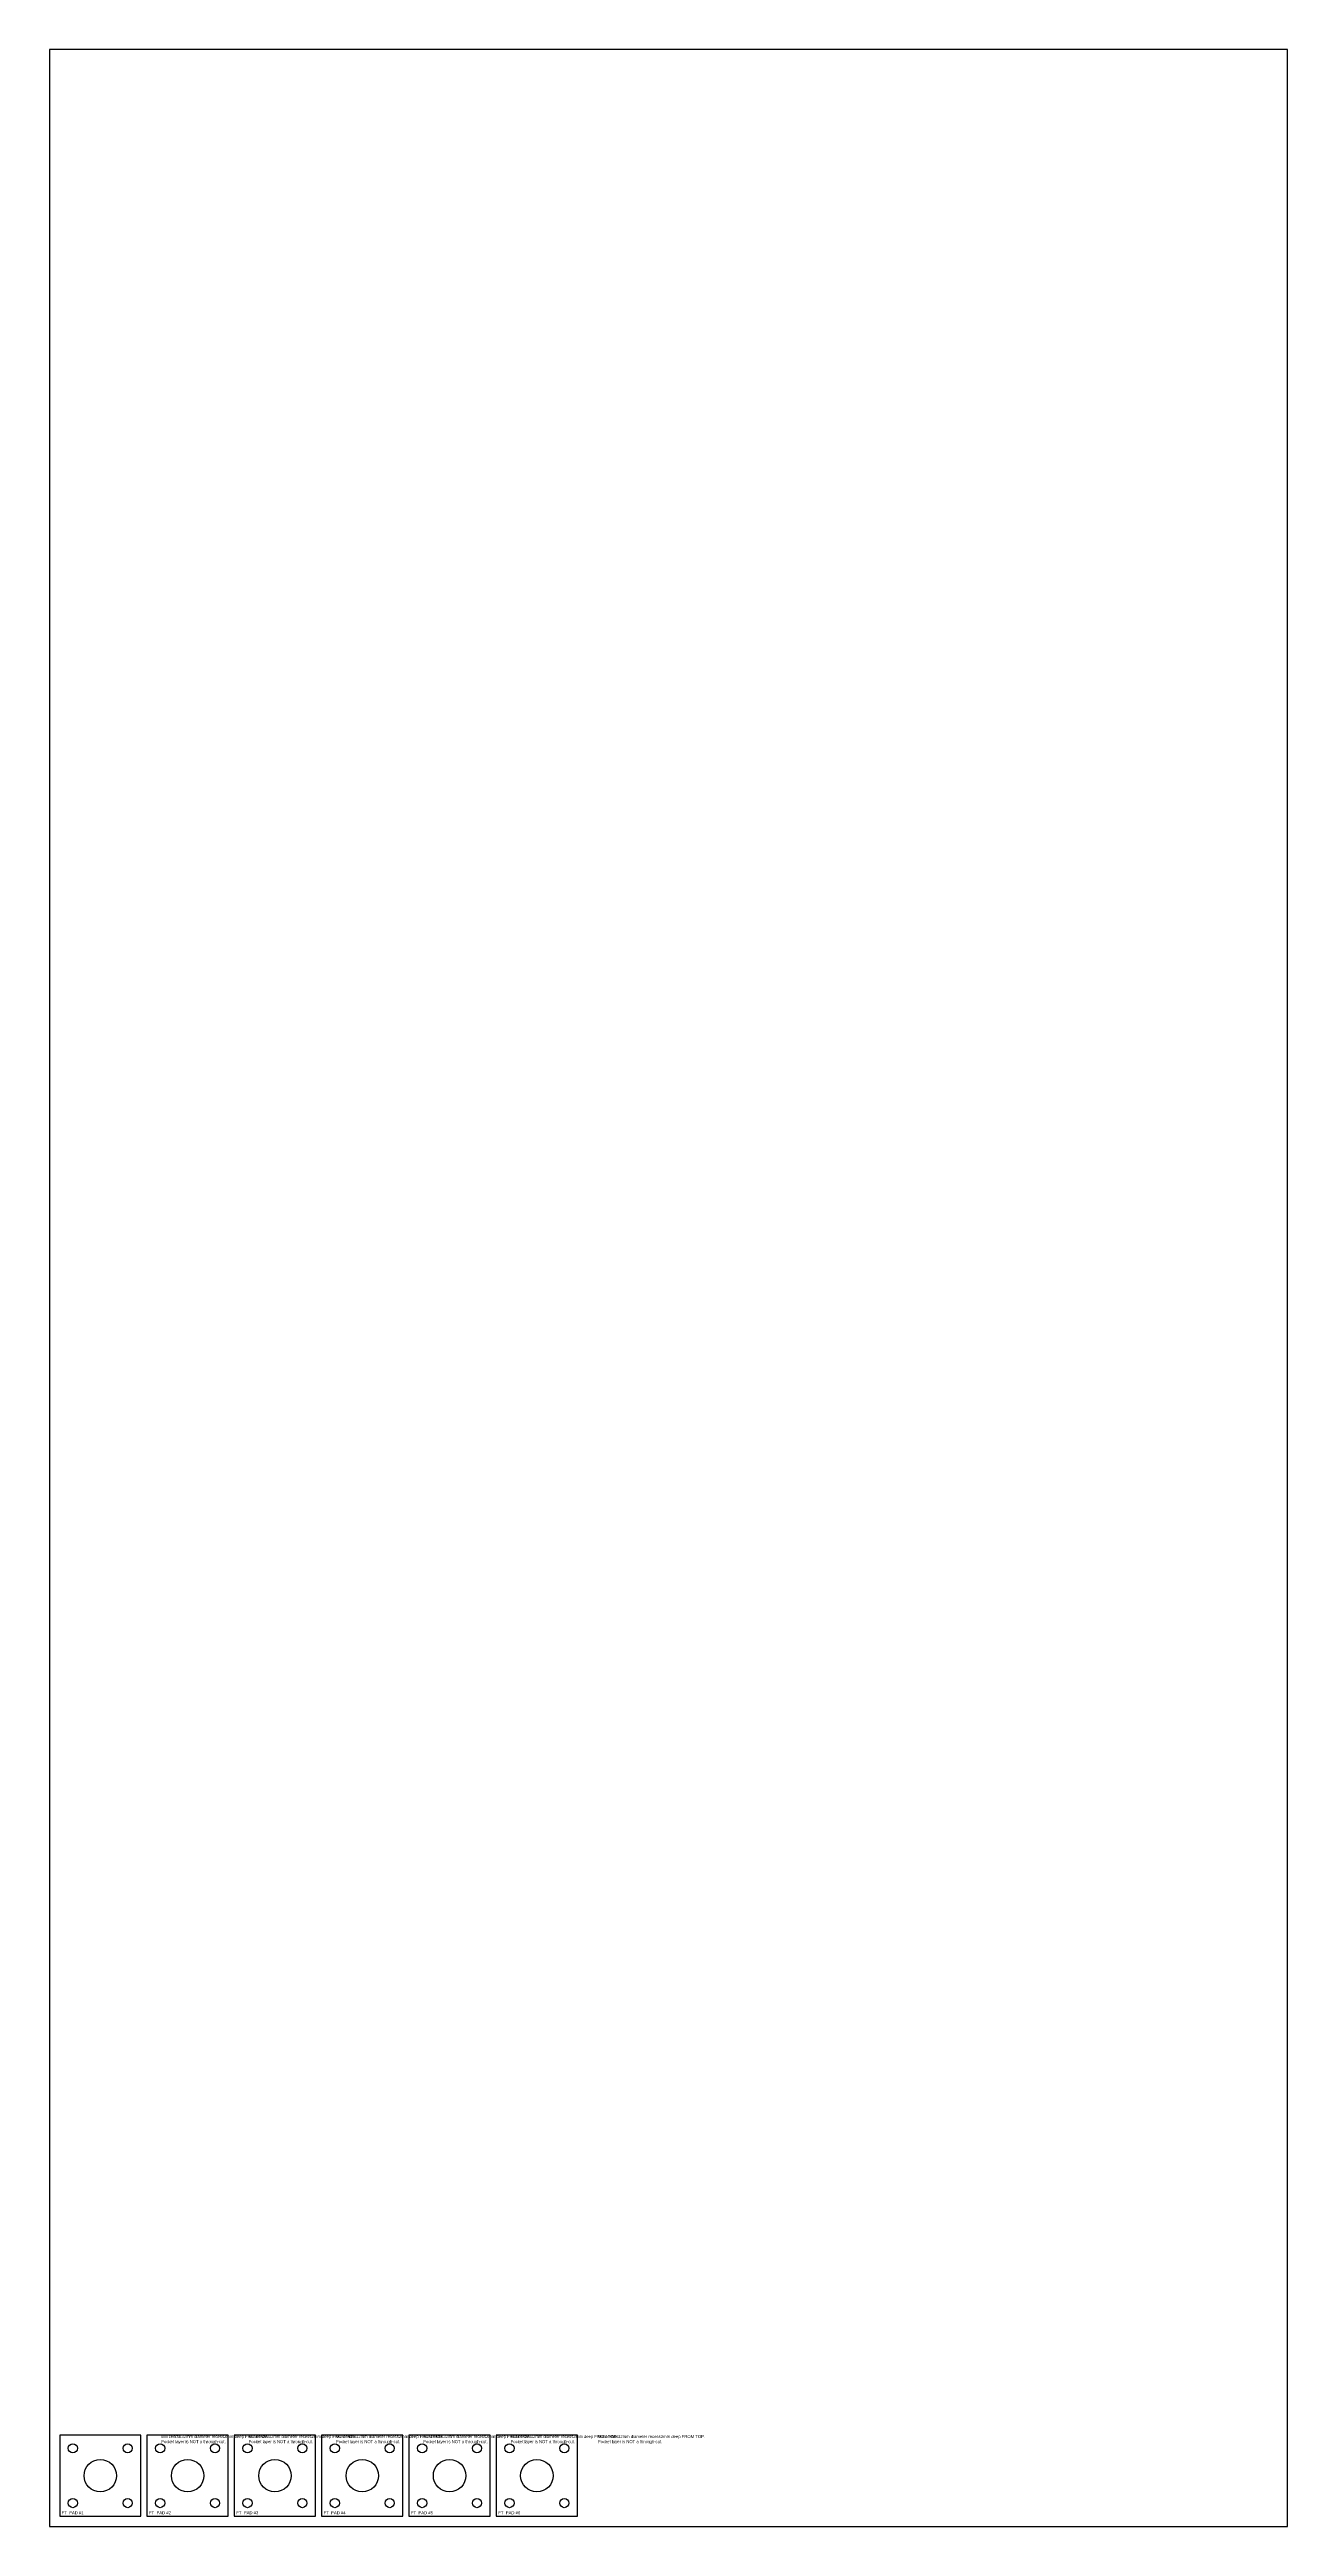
# Model space of a CAD drawing. Header units: millimetres. Extents: x 0 to 1219, y 0 to 2438.
import ezdxf

# ---------------------------------------------------------------- set-up
doc = ezdxf.new("R2010")
doc.units = ezdxf.units.MM
for name, color, linetype in [('CUT_HOLES', 7, 'Continuous'), ('CUT_OUTER', 7, 'Continuous'), ('MACHINING_NOTES', 7, 'Continuous'), ('MILL_POCKET_TOP_DEPTH_2', 7, 'Continuous'), ('PART_MARK_NO_CUT', 7, 'Continuous'), ('STOCK_NO_CUT', 7, 'Continuous')]:
    doc.layers.add(name, color=color, linetype=linetype)

msp = doc.modelspace()

# ---------------------------------------------------------------- linework, layer by layer
at = {"layer": 'CUT_HOLES'}
for centre in [(23, 77), (77, 77), (109, 77), (163, 77), (195, 77), (249, 77), (281, 77), (335, 77), (367, 77), (421, 77), (453, 77), (507, 77), (23, 23), (77, 23), (109, 23), (163, 23), (195, 23), (249, 23), (281, 23), (335, 23), (367, 23), (421, 23), (453, 23), (507, 23)]:
    msp.add_circle(centre, 4.5, dxfattribs=at)
at = {"layer": 'CUT_OUTER'}
for points in [[(10, 10), (90, 10), (90, 90), (10, 90)], [(96, 10), (176, 10), (176, 90), (96, 90)], [(182, 10), (262, 10), (262, 90), (182, 90)], [(268, 10), (348, 10), (348, 90), (268, 90)], [(354, 10), (434, 10), (434, 90), (354, 90)], [(440, 10), (520, 10), (520, 90), (440, 90)]]:
    msp.add_lwpolyline(points, close=True, dxfattribs=at)
at = {"layer": 'MILL_POCKET_TOP_DEPTH_2'}
for centre in [(50, 50), (136, 50), (222, 50), (308, 50), (394, 50), (480, 50)]:
    msp.add_circle(centre, 16, dxfattribs=at)
at = {"layer": 'STOCK_NO_CUT'}
msp.add_lwpolyline([(0, 0), (1219.2, 0), (1219.2, 2438.4), (0, 2438.4)], close=True, dxfattribs=at)

# ---------------------------------------------------------------- texts
at = {"layer": 'MACHINING_NOTES', "char_height": 3, "width": 150, "attachment_point": 1}
for insert in [(110, 90), (196, 90), (282, 90), (368, 90), (454, 90), (540, 90)]:
    msp.add_mtext('Mill central32mm diameter recess2mm deep FROM TOP.\\PPocket layer is NOT a through-cut.', dxfattribs=dict(at, insert=insert))
at = {"layer": 'PART_MARK_NO_CUT'}
for s, p in [('FT_PAD #1', (12, 12)), ('FT_PAD #2', (98, 12)), ('FT_PAD #3', (184, 12)), ('FT_PAD #4', (270, 12)), ('FT_PAD #5', (356, 12)), ('FT_PAD #6', (442, 12))]:
    msp.add_text(s, height=3, dxfattribs=at).set_placement(p)

doc.saveas('drawing.dxf')
